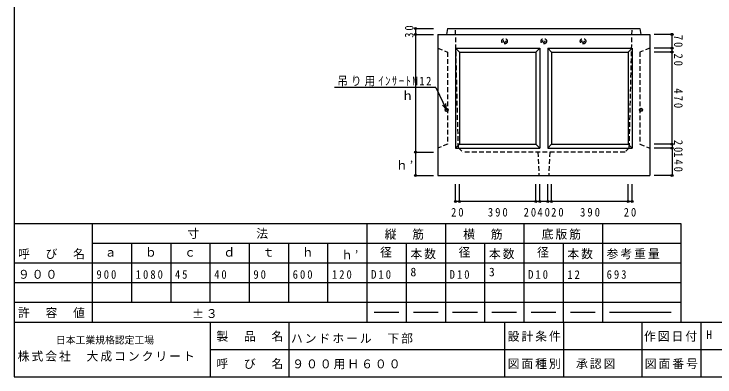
# Model space of a CAD drawing. Units: millimetres at full size, sheet at 1:20. Extents: x -2700 to 2700, y -1900 to 1800.
# Drawn here: x -2700 to 873, y -1900 to -50 of the extents above; entities that cross this region are included whole.
import ezdxf
from ezdxf.enums import TextEntityAlignment as Align

# ---------------------------------------------------------------- set-up
doc = ezdxf.new("R2010")
doc.units = ezdxf.units.MM
doc.header["$LTSCALE"] = 20
doc.header["$PDMODE"] = 32
doc.header["$PDSIZE"] = 10
doc.linetypes.add('DASHED1', pattern=[1.8, 1.2, -0.6])
for name, color, linetype in [('0-1', 7, 'DASHED1'), ('0-3', 7, 'Continuous'), ('F-0', 2, 'Continuous')]:
    doc.layers.add(name, color=color, linetype=linetype)
doc.styles.add('ＭＳ ゴシック', font='')
doc.styles.get('ＭＳ ゴシック').set_extended_font_data('MS Gothic')

msp = doc.modelspace()

# ---------------------------------------------------------------- linework, layer by layer
at = {"layer": '0-1', "linetype": 'Continuous'}
for p, q in [((-490, -123.68), (-495, -153.68)), ((-490, -123.68), (490, -123.68)), ((490, -123.68), (495, -153.68)), ((-540, -153.68), (540, -153.68)), ((540, -153.68), (540, -873.68)), ((-450, -223.68), (-430, -243.68)), ((-450, -223.68), (-450, -733.67)), ((-430, -243.68), (-430, -713.67)), ((-20, -223.68), (-40, -243.68)), ((20, -223.68), (40, -243.68)), ((20, -223.68), (20, -733.67)), ((40, -243.68), (40, -713.67)), ((450, -223.68), (430, -243.68)), ((-430, -713.67), (-450, -733.67)), ((-430, -713.67), (-40, -713.67)), ((-40, -713.67), (-20, -733.67)), ((40, -713.67), (20, -733.67)), ((40, -713.67), (430, -713.67)), ((430, -713.67), (450, -733.67)), ((-450, -733.67), (-20, -733.67)), ((20, -733.67), (450, -733.67))]:
    msp.add_line(p, q, dxfattribs=at)
at = {"layer": '0-1'}
for p, q in [((-435.5, -732.72), (-450, -123.68)), ((435.5, -732.72), (450, -123.68)), ((-490, -713.67), (-540, -733.67)), ((490, -713.67), (540, -733.67)), ((-435.5, -732.72), (-414.03, -753.68)), ((435.5, -732.72), (414.03, -753.68)), ((414.03, -753.68), (-414.03, -753.68)), ((-30, -753.68), (-25, -873.68)), ((30, -753.68), (25, -873.68))]:
    msp.add_line(p, q, dxfattribs=at)
at = {"layer": '0-1', "linetype": 'Continuous'}
for points in [[(-540, -153.68), (-540, -873.68), (540, -873.68)], [(-450, -223.68), (-20, -223.68), (-20, -733.67)], [(-430, -243.68), (-40, -243.68), (-40, -713.67)], [(20, -223.68), (450, -223.68), (450, -733.67)], [(40, -243.68), (430, -243.68), (430, -713.67)]]:
    msp.add_lwpolyline(points, dxfattribs=at)
at = {"layer": '0-1'}
for points in [[(-540, -223.68), (-490, -243.68), (-490, -713.67)], [(540, -223.68), (490, -243.68), (490, -713.67)]]:
    msp.add_lwpolyline(points, dxfattribs=at)
for centre, radius in [((-200, -188.68), 14), ((0, -188.68), 14), ((200, -188.68), 14), ((-200, -188.68), 6), ((0, -188.68), 6), ((200, -188.68), 6)]:
    msp.add_circle(centre, radius, dxfattribs=at)
at = {"layer": '0-1', "linetype": 'Continuous'}
for centre, radius in [((-495, -538.68), 8), ((-495, -538.68), 6), ((495, -538.68), 8), ((495, -538.68), 6)]:
    msp.add_circle(centre, radius, dxfattribs=at)
at = {"layer": '0-3'}
for p, q in [((-653.56, -123.68), (-653.56, -153.68)), ((-653.56, -123.68), (-562.16, -123.68)), ((-653.56, -153.68), (-562.16, -153.68)), ((-653.56, -153.68), (-653.56, -753.68)), ((653.56, -153.68), (562.16, -153.68)), ((653.56, -223.68), (653.56, -153.68)), ((653.56, -223.68), (562.16, -223.68)), ((653.56, -243.68), (562.16, -243.68)), ((653.56, -243.68), (653.56, -223.68)), ((653.56, -713.67), (653.56, -243.68)), ((-550.2, -424.23), (-1065.9, -424.23)), ((-550.2, -424.23), (-495, -538.68)), ((-495.96, -536.68), (-516.97, -514.77)), ((-495.96, -536.68), (-500.03, -506.6)), ((653.56, -713.67), (562.16, -713.67)), ((653.56, -713.67), (562.16, -713.67)), ((653.56, -713.67), (653.56, -733.67)), ((653.56, -733.67), (562.16, -733.67)), ((653.56, -733.67), (653.56, -873.68)), ((-653.56, -753.68), (-653.56, -873.68)), ((-653.56, -753.68), (-562.16, -753.68)), ((-653.56, -873.68), (-562.16, -873.68)), ((653.56, -873.68), (562.16, -873.68)), ((-450, -1004.88), (-450, -916.97)), ((-430, -1004.88), (-430, -916.97)), ((-40, -1004.88), (-40, -916.97)), ((-20, -1004.88), (-20, -916.97)), ((20, -1004.88), (20, -916.97)), ((40, -1004.88), (40, -916.97)), ((430, -1004.88), (430, -916.97)), ((450, -1004.88), (450, -916.97)), ((-430, -1004.88), (-450, -1004.88)), ((-40, -1004.88), (-430, -1004.88)), ((-20, -1004.88), (-40, -1004.88)), ((20, -1004.88), (-20, -1004.88)), ((40, -1004.88), (20, -1004.88)), ((430, -1004.88), (40, -1004.88)), ((450, -1004.88), (430, -1004.88)), ((700.21, -1120), (-2699.79, -1120)), ((-2299.79, -1620), (-2299.79, -1120)), ((-899.79, -1620), (-899.79, -1120)), ((-499.79, -1620), (-499.79, -1120)), ((-99.79, -1620), (-99.79, -1120)), ((300.21, -1620), (300.21, -1120)), ((700.21, -1620), (700.21, -1120)), ((700.21, -1220), (-2299.79, -1220)), ((-2099.79, -1520), (-2099.79, -1220)), ((-1899.79, -1520), (-1899.79, -1220)), ((-1699.79, -1520), (-1699.79, -1220)), ((-1499.79, -1520), (-1499.79, -1220)), ((-1299.79, -1520), (-1299.79, -1220)), ((-1099.79, -1516.17), (-1099.79, -1220)), ((-699.79, -1620), (-699.79, -1220)), ((-299.79, -1620), (-299.79, -1220)), ((100.21, -1620), (100.21, -1220)), ((700.21, -1320), (-2699.79, -1320)), ((-1299.79, -1420), (-2699.79, -1420)), ((300.21, -1420), (-2699.79, -1420)), ((700.21, -1420), (-899.79, -1420)), ((300.21, -1520), (-2699.79, -1520)), ((700.21, -1520), (-2699.79, -1520)), ((-1099.79, -1520), (-1099.79, -1516.17)), ((-864.67, -1570), (-738.24, -1570)), ((-664.67, -1570), (-538.24, -1570)), ((-464.67, -1570), (-338.24, -1570)), ((-264.67, -1570), (-138.24, -1570)), ((-64.67, -1570), (61.76, -1570)), ((135.33, -1570), (261.76, -1570)), ((335.33, -1570), (648.42, -1570))]:
    msp.add_line(p, q, dxfattribs=at)
for p in [(-653.56, -123.68), (-653.56, -153.68), (653.56, -153.68), (653.56, -223.68), (653.56, -243.68), (653.56, -713.67), (-653.56, -753.68), (653.56, -733.67), (-653.56, -873.68), (653.56, -873.68), (-450, -1004.88), (-430, -1004.88), (-40, -1004.88), (-20, -1004.88), (20, -1004.88), (40, -1004.88), (430, -1004.88), (450, -1004.88)]:
    msp.add_point(p, dxfattribs=at)
at = {"layer": 'F-0'}
for p, q in [((-2700, 1800), (-2700, -1900)), ((-2700, -1620), (2700, -1620)), ((-1700, -1620), (-1700, -1900)), ((-1300, -1620), (-1300, -1900)), ((-200, -1620), (-200, -1900)), ((100, -1620), (100, -1900)), ((500, -1620), (500, -1900)), ((800, -1620), (800, -1900)), ((-1700, -1760), (1640, -1760)), ((-2700, -1900), (2700, -1900))]:
    msp.add_line(p, q, dxfattribs=at)

# ---------------------------------------------------------------- texts
at = {"layer": '0-3', "style": 'ＭＳ ゴシック'}
for s, p in [('ｈ', (-723.85, -501.59)), ('ｂ', (-2032.89, -1300)), ('ｄ', (-1632.89, -1300)), ('ｔ', (-1432.89, -1300)), ('ｈ', (-1232.89, -1300)), ('径', (-834.14, -1300)), ('径', (-434.14, -1300)), ('径', (-34.14, -1300)), ('ａ', (-2238.19, -1300)), ('ｃ', (-1832.89, -1300)), ('8', (-679.79, -1400)), ('3', (-279.79, -1400))]:
    msp.add_text(s, height=43.99, dxfattribs=at).set_placement(p, align=Align.BOTTOM_LEFT)
at = {"layer": '0-3', "char_height": 43.99, "attachment_point": 7, "style": 'ＭＳ ゴシック'}
for s, insert, rotation in [('\\T1.36;\\W0.9;30', (-663.56, -171.18), 90), ('\\T1.36;\\W0.9;70', (663.56, -156.18), 270), ('\\T1.36;\\W0.9;20', (663.56, -251.17), 270), ('\\T1.38;\\W0.9;470', (663.56, -428.68), 270), ('\\T1.36;\\W0.9;20', (663.56, -691.17), 270), ('\\T1.38;\\W0.9;140', (663.56, -753.68), 270)]:
    msp.add_mtext(s, dxfattribs=dict(at, insert=insert, rotation=rotation))
for s, insert in [('\\T1.29;\\W0.9;吊り用ｲﾝｻｰﾄM12', (-1052.43, -418.78)), ('\\T1.17;ｈ’', (-753.17, -843.13)), ('\\T1.36;\\W0.9;20', (-472.5, -1082.79)), ('\\T1.38;\\W0.9;390', (-285, -1082.79)), ('\\T1.36;\\W0.9;20', (-102.5, -1082.79)), ('\\T1.36;\\W0.9;40', (-32.5, -1082.79)), ('\\T1.36;\\W0.9;20', (37.5, -1082.79)), ('\\T1.38;\\W0.9;390', (185, -1082.79)), ('\\T1.36;\\W0.9;20', (407.5, -1082.79)), ('\\T1.17;寸\u3000\u3000\u3000\u3000法', (-1816.08, -1196.21)), ('\\T1.17;縦\u3000筋', (-810.55, -1200)), ('\\T1.17;横\u3000筋', (-410.55, -1200)), ('\\T1.17;底版筋', (-10.55, -1200)), ('\\T1.17;呼\u3000び\u3000名', (-2679.79, -1300)), ('\\T1.17;本数', (-679.79, -1300)), ('\\T1.17;本数', (-279.79, -1300)), ('\\T1.17;本数', (120.21, -1300)), ('\\T1.17;参考重量', (320.21, -1300)), ('\\T1.17;ｈ’', (-1032.89, -1300)), ('\\T1.17;９００', (-2679.79, -1400)), ('\\T1.38;\\W0.9;900', (-2279.79, -1400)), ('\\T1.38;\\W0.9;1080', (-2079.79, -1400)), ('\\T1.36;\\W0.9;45', (-1879.79, -1400)), ('\\T1.36;\\W0.9;40', (-1679.79, -1400)), ('\\T1.36;\\W0.9;90', (-1479.79, -1400)), ('\\T1.38;\\W0.9;600', (-1279.79, -1400)), ('\\T1.38;\\W0.9;120', (-1079.79, -1400)), ('\\T1.38;\\W0.9;D10', (-879.79, -1400)), ('\\T1.38;\\W0.9;D10', (-479.79, -1400)), ('\\T1.38;\\W0.9;D10', (-79.79, -1400)), ('\\T1.36;\\W0.9;12', (120.21, -1400)), ('\\T1.38;\\W0.9;693', (320.21, -1400)), ('\\T1.17;許\u3000容\u3000値', (-2679.79, -1600)), ('\\T1.17;±３', (-1792.31, -1600)), ('\\T1.17;ハンドホール\u3000下部', (-1288.47, -1730.77)), ('\\T1.17;９００用Ｈ６００', (-1281.82, -1861))]:
    msp.add_mtext(s, dxfattribs=dict(at, insert=insert))
at = {"layer": 'F-0', "color": 7, "style": 'ＭＳ ゴシック'}
msp.add_text('H', height=43.99, dxfattribs=at).set_placement((827.59, -1720), align=Align.BOTTOM_LEFT)
at = {"layer": 'F-0', "color": 4, "style": 'ＭＳ ゴシック'}
msp.add_text('日本工業規格認定工場', height=36.66, dxfattribs=at).set_placement((-2486.22, -1741.22), align=Align.BOTTOM_LEFT)
at = {"layer": 'F-0', "color": 7, "char_height": 43.99, "attachment_point": 7, "style": 'ＭＳ ゴシック'}
for s, insert in [('\\T1.17;製\u3000品\u3000名', (-1668.33, -1720)), ('\\T1.17;設計条件', (-184.1, -1720)), ('\\T1.17;作図日付', (510.71, -1720)), ('\\T1.17;株式会社\u3000大成コンクリート', (-2681.23, -1822.03)), ('\\T1.17;呼\u3000び\u3000名', (-1668.33, -1860)), ('\\T1.17;図面種別', (-184.1, -1860)), ('\\T1.17;承認図', (164.38, -1860)), ('\\T1.17;図面番号', (514.76, -1860))]:
    msp.add_mtext(s, dxfattribs=dict(at, insert=insert))

doc.saveas('drawing.dxf')
